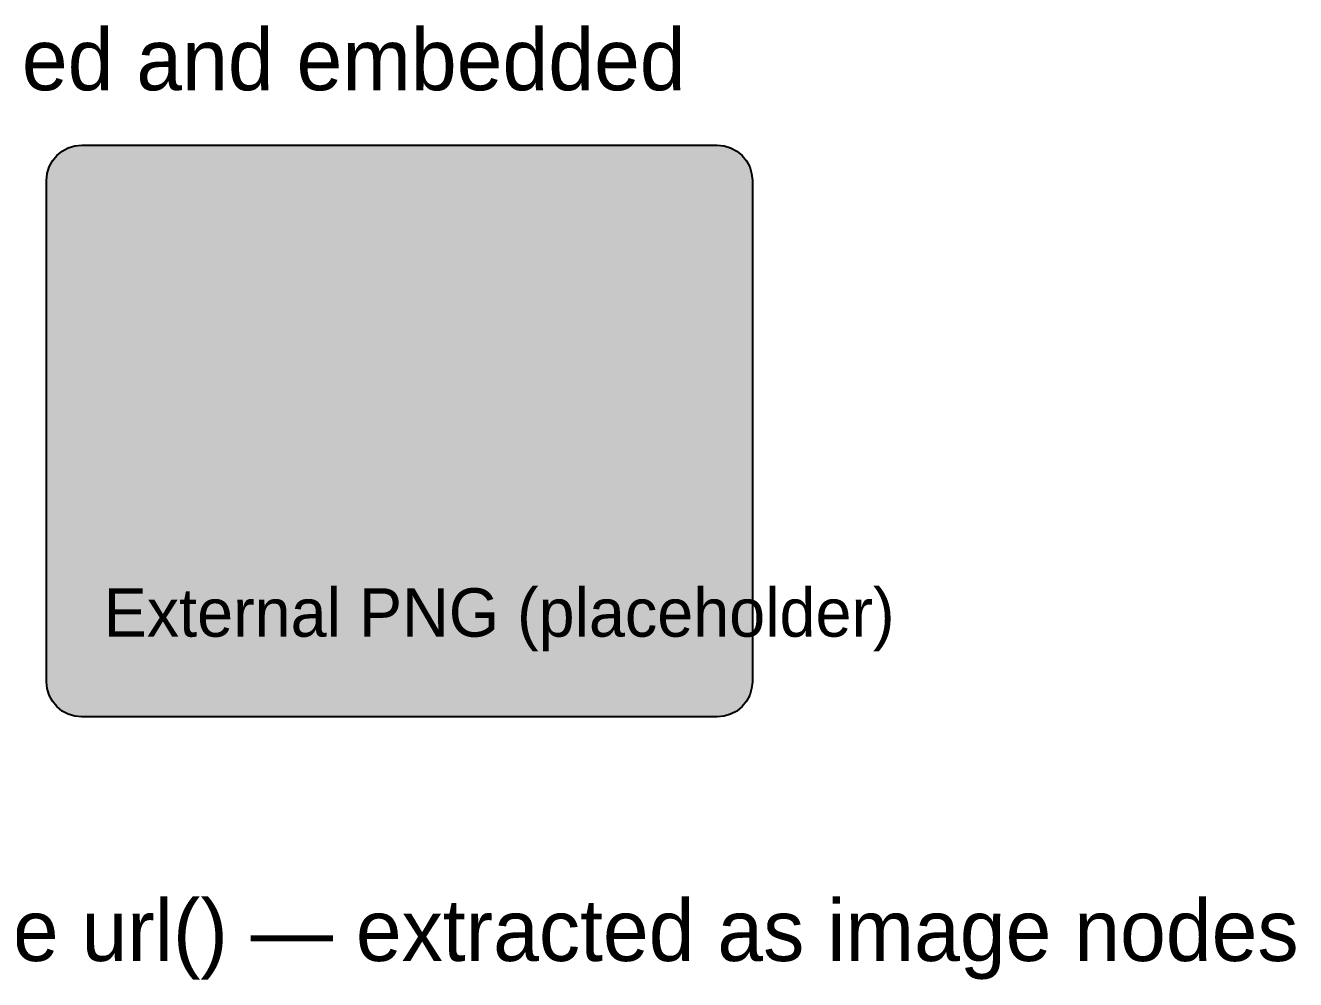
# Model space of a CAD drawing. Extents: x 0 to 582, y 0 to 1127.
# Drawn here: x 191.2 to 480.1, y 338.3 to 555.2 of the extents above; entities that cross this region are included whole.
import ezdxf

# ---------------------------------------------------------------- set-up
doc = ezdxf.new("R2010")
doc.units = 0

msp = doc.modelspace()

# ---------------------------------------------------------------- hatches: boundary and pattern name
at = {"true_color": 0xfafafa}
msp.add_hatch(color=256, dxfattribs=at).paths.add_polyline_path([(204, 528), (348.52, 528), (348.52, 528), (350.08, 527.85), (351.58, 527.39), (352.96, 526.65), (354.17, 525.66), (355.17, 524.44), (355.91, 523.06), (356.36, 521.56), (356.52, 520), (356.52, 406), (356.52, 406), (356.36, 404.44), (355.91, 402.94), (355.17, 401.56), (354.17, 400.34), (352.96, 399.35), (351.58, 398.61), (350.08, 398.15), (348.52, 398), (204, 398), (204, 398), (202.44, 398.15), (200.94, 398.61), (199.56, 399.35), (198.34, 400.34), (197.35, 401.56), (196.61, 402.94), (196.15, 404.44), (196, 406), (196, 520), (196, 520), (196.15, 521.56), (196.61, 523.06), (197.35, 524.44), (198.34, 525.66), (199.56, 526.65), (200.94, 527.39), (202.44, 527.85), (204, 528)], flags=0)

# ---------------------------------------------------------------- linework, layer by layer
at = {"true_color": 0xdddddd}
msp.add_lwpolyline([(204, 528), (348.52, 528), (348.52, 528), (350.08, 527.85), (351.58, 527.39), (352.96, 526.65), (354.17, 525.66), (355.17, 524.44), (355.91, 523.06), (356.36, 521.56), (356.52, 520), (356.52, 406), (356.52, 406), (356.36, 404.44), (355.91, 402.94), (355.17, 401.56), (354.17, 400.34), (352.96, 399.35), (351.58, 398.61), (350.08, 398.15), (348.52, 398), (204, 398), (204, 398), (202.44, 398.15), (200.94, 398.61), (199.56, 399.35), (198.34, 400.34), (197.35, 401.56), (196.61, 402.94), (196.15, 404.44), (196, 406), (196, 520), (196, 520), (196.15, 521.56), (196.61, 523.06), (197.35, 524.44), (198.34, 525.66), (199.56, 526.65), (200.94, 527.39), (202.44, 527.85), (204, 528)], close=True, dxfattribs=at)

# ---------------------------------------------------------------- texts
at = {"true_color": 0x555555}
for s, p in [('External URLs — fetched and embedded', (0, 540.5)), ('CSS background-image url() — extracted as image nodes', (0, 342.5))]:
    msp.add_text(s, height=14, dxfattribs=at).set_placement(p)
at = {"true_color": 0x888888}
msp.add_text('External PNG (placeholder)', height=11, dxfattribs=at).set_placement((209, 416.25))

doc.saveas('drawing.dxf')
